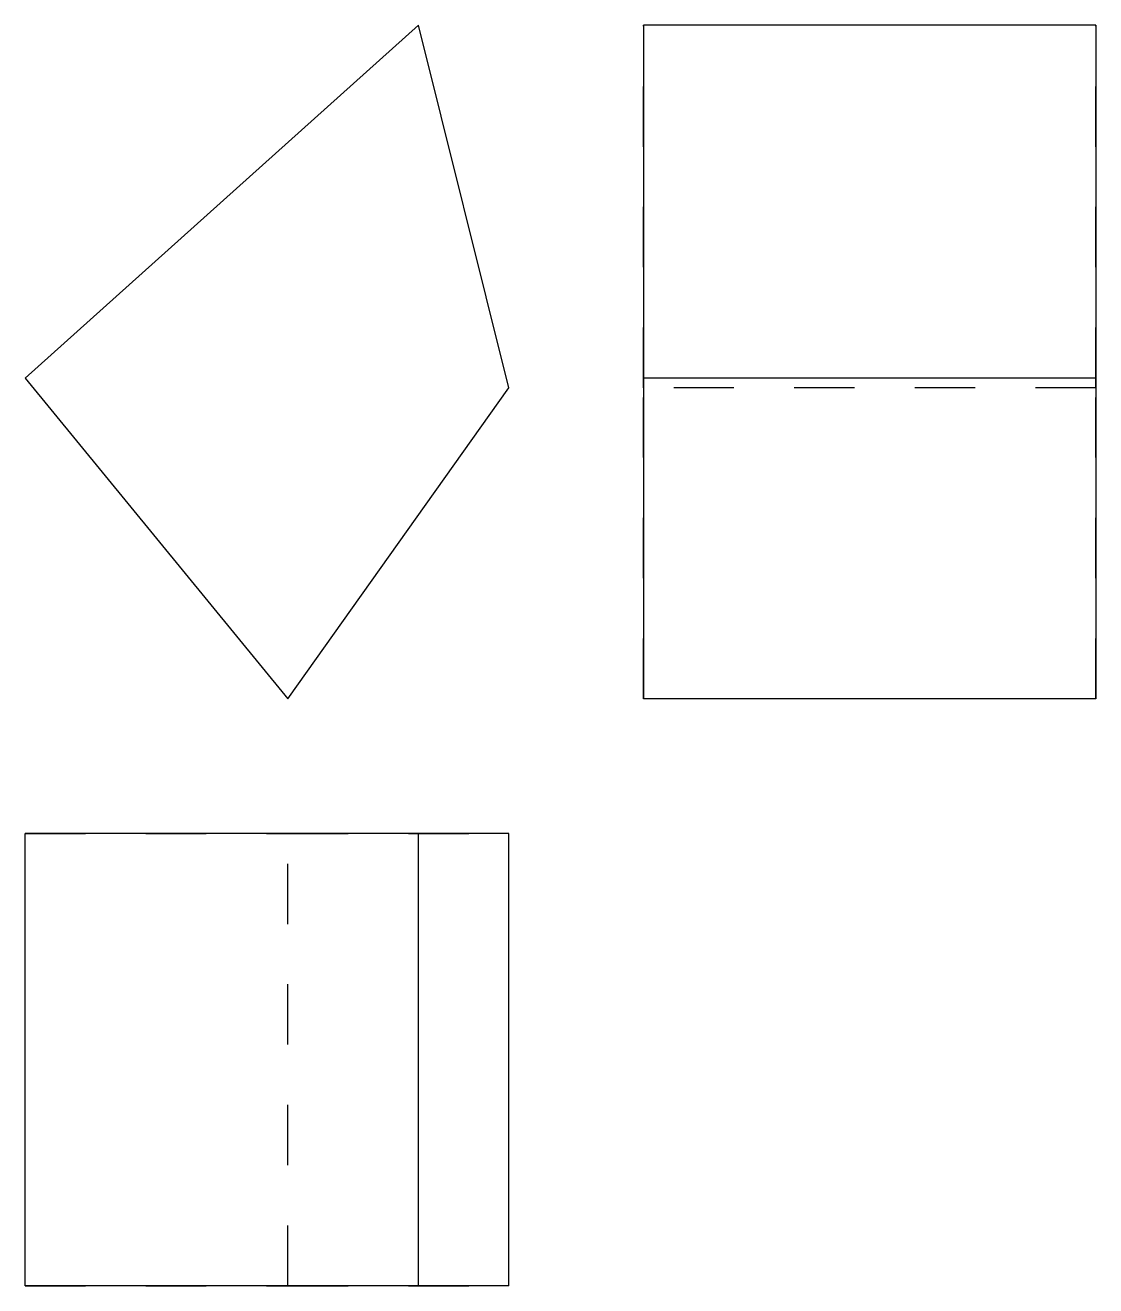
# Model space of a CAD drawing. Extents: x 0 to 1.78, y 0 to 2.09.
import ezdxf

# ---------------------------------------------------------------- set-up
doc = ezdxf.new("R2010")
doc.units = 0
doc.linetypes.add('HIDDEN', pattern=[0.055858, 0.037257, -0.018601])
for name, color, linetype in [('FRONT', 7, 'CONTINUOUS'), ('LEFT', 7, 'CONTINUOUS'), ('LEFT_HID', 7, 'HIDDEN'), ('TOP', 7, 'CONTINUOUS'), ('TOP_HID', 7, 'HIDDEN')]:
    doc.layers.add(name, color=color, linetype=linetype)

msp = doc.modelspace()

# ---------------------------------------------------------------- linework, layer by layer
at = {"layer": 'FRONT'}
for p, q in [((0.652372, 2.090582), (0, 1.505162)), ((0.801928, 1.489118), (0.652372, 2.090582)), ((0, 1.505162), (0.435774, 0.97343)), ((0.435774, 0.97343), (0.801928, 1.489118))]:
    msp.add_line(p, q, dxfattribs=at)
at = {"layer": 'LEFT'}
for p, q in [((1.775358, 2.090582), (1.025358, 2.090582)), ((1.025358, 2.090582), (1.025358, 1.505162)), ((1.775358, 2.090582), (1.775358, 1.505162)), ((1.775358, 1.505162), (1.025358, 1.505162)), ((1.025358, 1.505162), (1.025358, 0.97343)), ((1.775358, 1.505162), (1.775358, 0.97343)), ((1.775358, 0.97343), (1.025358, 0.97343))]:
    msp.add_line(p, q, dxfattribs=at)
at = {"layer": 'LEFT_HID', "linetype": 'HIDDEN'}
for p, q in [((1.025358, 1.489118), (1.025358, 2.090582)), ((1.775358, 1.489118), (1.775358, 2.090582)), ((1.025358, 0.97343), (1.025358, 1.489118)), ((1.775358, 1.489118), (1.025358, 1.489118)), ((1.775358, 0.97343), (1.775358, 1.489118))]:
    msp.add_line(p, q, dxfattribs=at)
at = {"layer": 'TOP'}
for p, q in [((0, 0), (0, 0.75)), ((0.652372, 0.75), (0, 0.75)), ((0.801928, 0.75), (0.652372, 0.75)), ((0.652372, 0), (0.652372, 0.75)), ((0.801928, 0), (0.801928, 0.75)), ((0.652372, 0), (0, 0)), ((0.801928, 0), (0.652372, 0))]:
    msp.add_line(p, q, dxfattribs=at)
at = {"layer": 'TOP_HID', "linetype": 'HIDDEN'}
for p, q in [((0, 0.75), (0.435774, 0.75)), ((0.435774, 0), (0.435774, 0.75)), ((0.435774, 0.75), (0.801928, 0.75)), ((0, 0), (0.435774, 0)), ((0.435774, 0), (0.801928, 0))]:
    msp.add_line(p, q, dxfattribs=at)

doc.saveas('drawing.dxf')
